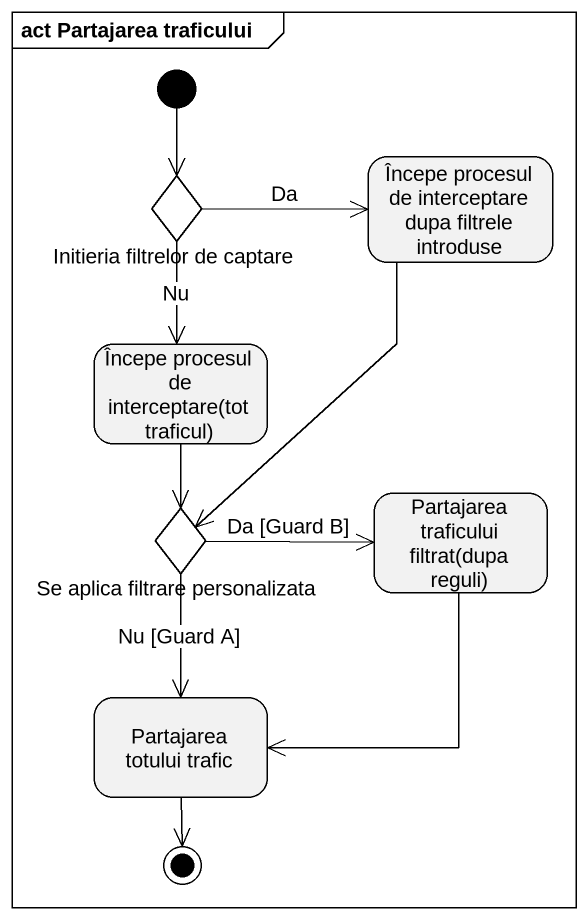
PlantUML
@startuml
mainframe act Partajarea traficului
hide empty description
state "Initieria filtrelor de captare" as Initieria_filtrelor_de <<choice>>
state "Începe procesul de interceptare dupa filtrele introduse" as Începe_procesul_de
state "Începe procesul de interceptare(tot traficul)" as Începe_procesul_de_2
state "Se aplica filtrare personalizata" as Se_aplica_filtrare <<choice>>
state "Partajarea traficului filtrat(dupa reguli)" as Partajarea_traficului
state "Partajarea totului trafic" as Partajarea_totului_trafic
[*] --> Initieria_filtrelor_de
Initieria_filtrelor_de -right-> Începe_procesul_de : Da
Initieria_filtrelor_de --> Începe_procesul_de_2 : Nu
Începe_procesul_de --> Se_aplica_filtrare
Începe_procesul_de_2 --> Se_aplica_filtrare
Se_aplica_filtrare -right-> Partajarea_traficului : Da [Guard B]
Se_aplica_filtrare --> Partajarea_totului_trafic : Nu [Guard A]
Partajarea_traficului --> Partajarea_totului_trafic
Partajarea_totului_trafic --> [*]
@enduml
